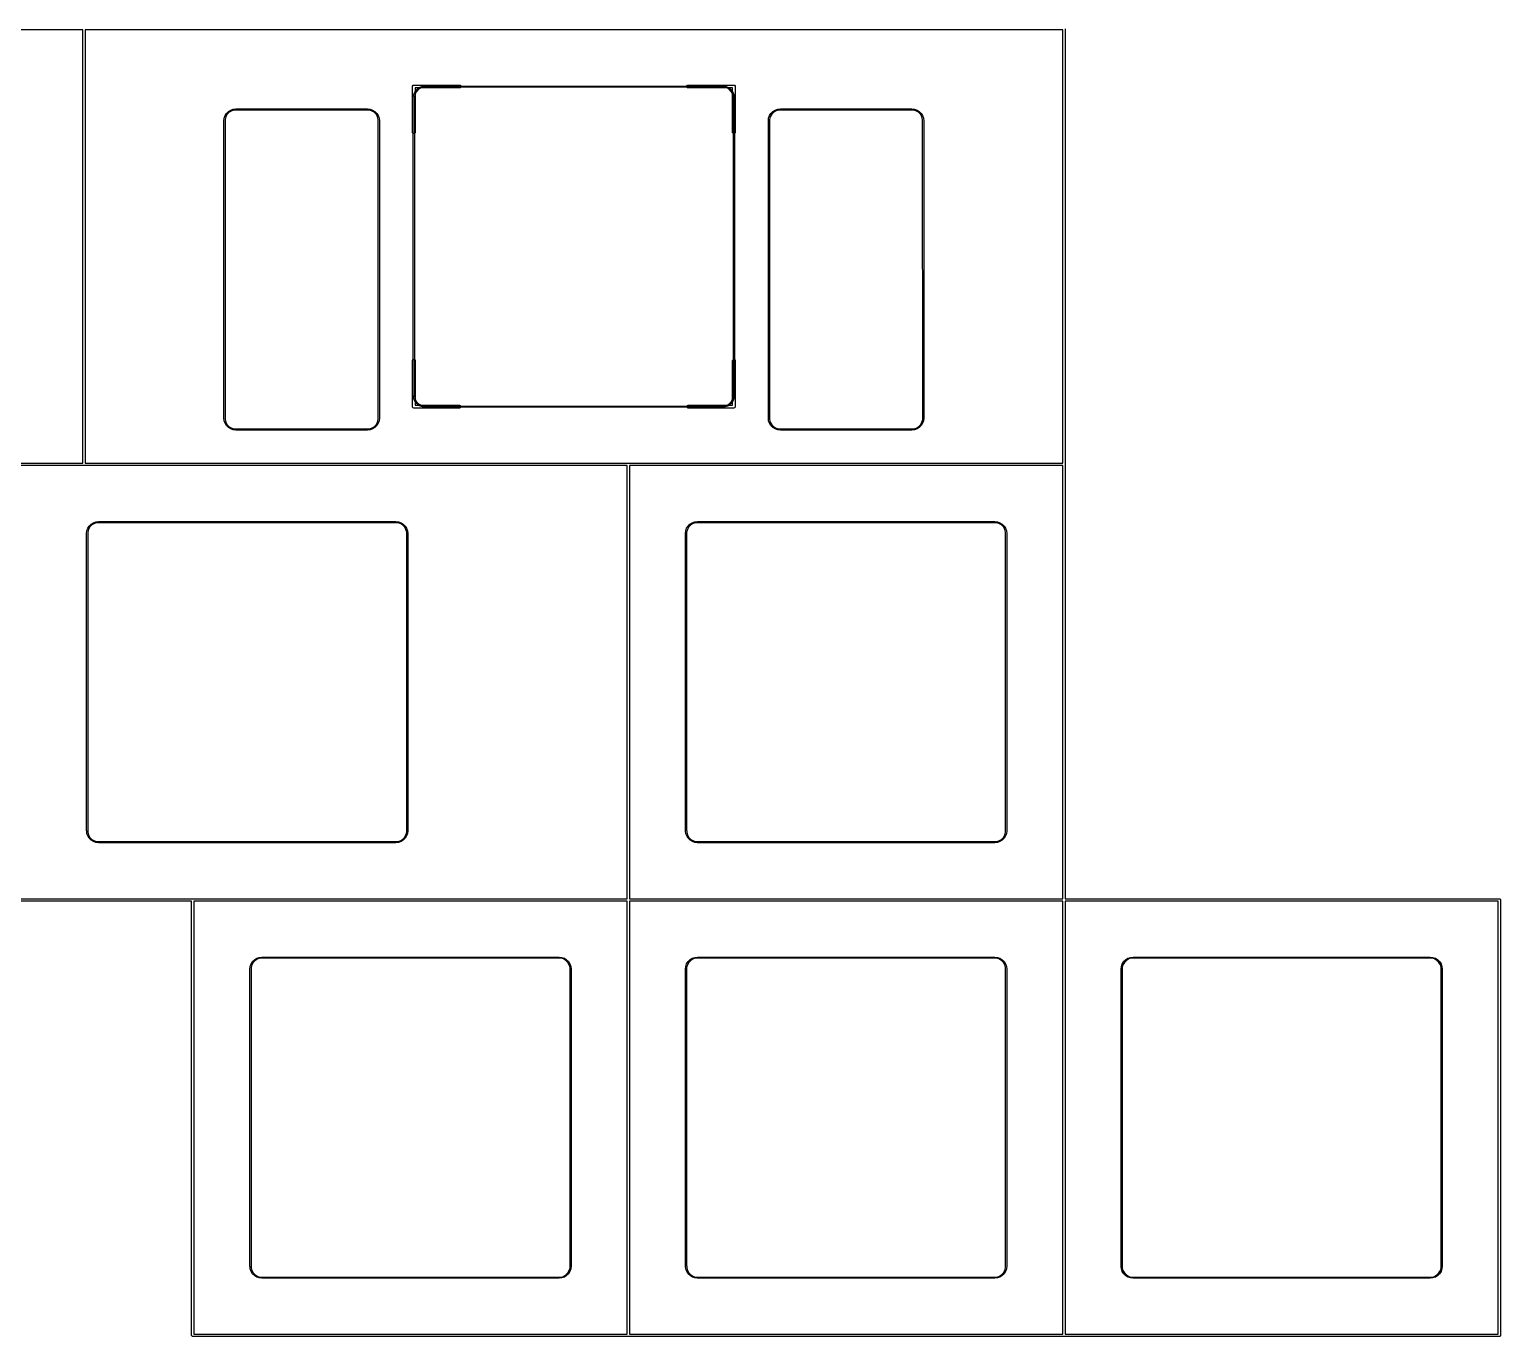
# Model space of a CAD drawing. Extents: x 116 to 435, y -379 to -284.
# Drawn here: x 370.8 to 435.2, y -379.2 to -322.1 of the extents above; entities that cross this region are included whole.
import ezdxf

# ---------------------------------------------------------------- set-up
doc = ezdxf.new("R2010")
doc.units = 0
doc.layers.add('BLACK', color=7, linetype='CONTINUOUS')

msp = doc.modelspace()

# ---------------------------------------------------------------- linework, layer by layer
at = {"layer": 'BLACK', "linetype": 'CONTINUOUS'}
for p, q in [((373.156099, -322.099286), (368.443599, -322.099286)), ((373.156099, -341.049286), (373.156099, -322.099286)), ((373.256099, -322.099286), (373.256099, -341.049286)), ((387.493599, -322.099286), (373.256099, -322.099286)), ((416.018599, -322.099286), (387.493599, -322.099286)), ((416.018599, -341.049286), (416.018599, -322.099286)), ((416.118599, -322.049286), (416.118599, -341.099286)), ((387.577349, -324.574286), (387.581916, -324.551325)), ((387.577349, -326.574286), (387.577349, -324.574286)), ((387.581916, -324.551325), (387.614388, -324.518853)), ((387.614388, -324.518853), (387.637349, -324.514286)), ((387.625514, -324.95746), (387.664343, -324.846493)), ((387.637349, -324.514286), (389.637349, -324.514286)), ((387.694722, -324.890939), (387.66235, -325.01175)), ((387.664343, -324.846493), (387.72689, -324.746947)), ((387.757257, -324.782622), (387.694722, -324.890939)), ((389.637349, -324.634286), (387.697349, -324.634286)), ((387.697349, -324.634286), (387.697349, -326.574286)), ((387.72689, -324.746947), (387.810017, -324.663814)), ((387.845694, -324.694179), (387.757257, -324.782622)), ((387.810017, -324.663814), (387.909558, -324.60126)), ((387.954006, -324.631636), (387.845694, -324.694179)), ((387.909558, -324.60126), (388.020522, -324.562423)), ((388.074815, -324.599255), (387.954006, -324.631636)), ((388.020522, -324.562423), (388.137346, -324.549249)), ((388.137163, -324.599249), (388.074815, -324.599255)), ((388.137349, -324.599286), (388.137163, -324.599249)), ((388.137346, -324.549249), (388.137346, -324.549286)), ((388.137346, -324.549286), (388.137347, -324.549286)), ((388.137347, -324.549286), (388.137349, -324.549286)), ((388.137349, -324.549286), (401.137349, -324.549286)), ((388.137352, -324.599286), (388.137349, -324.599286)), ((401.137349, -324.599286), (388.137352, -324.599286)), ((389.637349, -324.514286), (389.66031, -324.518853)), ((389.66031, -324.629719), (389.637349, -324.634286)), ((389.66031, -324.518853), (389.692782, -324.551325)), ((389.692782, -324.597247), (389.66031, -324.629719)), ((389.692782, -324.551325), (389.692782, -324.597247)), ((399.581916, -324.551325), (399.614388, -324.518853)), ((399.581916, -324.597247), (399.581916, -324.551325)), ((399.614388, -324.629719), (399.581916, -324.597247)), ((399.614388, -324.518853), (399.637349, -324.514286)), ((399.637349, -324.634286), (399.614388, -324.629719)), ((399.637349, -324.514286), (401.637349, -324.514286)), ((401.577349, -324.634286), (399.637349, -324.634286)), ((401.137349, -324.549286), (401.137352, -324.549286)), ((401.13735, -324.599285), (401.137349, -324.599286)), ((401.137352, -324.599286), (401.13735, -324.599285)), ((401.137352, -324.549286), (401.25418, -324.562439)), ((401.199891, -324.59928), (401.137352, -324.599286)), ((401.320712, -324.631642), (401.199891, -324.59928)), ((401.25418, -324.562439), (401.365157, -324.60126)), ((401.429038, -324.694173), (401.320712, -324.631642)), ((401.365157, -324.60126), (401.464712, -324.663805)), ((401.517489, -324.782612), (401.429038, -324.694173)), ((401.464712, -324.663805), (401.547853, -324.746935)), ((401.580034, -324.890931), (401.517489, -324.782612)), ((401.547853, -324.746935), (401.61041, -324.846482)), ((401.577349, -326.574286), (401.577349, -324.634286)), ((401.612412, -325.011747), (401.580034, -324.890931)), ((401.61041, -324.846482), (401.649246, -324.957454)), ((401.637349, -324.514286), (401.66031, -324.518853)), ((401.66031, -324.518853), (401.692782, -324.551325)), ((401.692782, -324.551325), (401.697349, -324.574286)), ((401.697349, -324.574286), (401.697349, -326.574286)), ((379.628313, -325.601289), (379.739277, -325.562462)), ((379.739277, -325.562462), (379.855959, -325.549314)), ((379.855959, -325.549314), (379.856099, -325.549287)), ((379.856099, -325.549287), (385.606099, -325.549287)), ((385.606099, -325.549287), (385.722924, -325.56245)), ((385.722924, -325.56245), (385.83389, -325.601278)), ((387.612349, -325.074285), (387.625514, -324.95746)), ((387.612349, -325.074286), (387.612349, -325.074285)), ((387.612349, -338.074286), (387.612349, -325.074286)), ((387.66235, -325.01175), (387.662349, -325.074285)), ((387.662349, -325.074285), (387.662349, -325.074286)), ((387.662349, -325.074286), (387.662349, -338.064664)), ((401.612349, -325.074286), (401.612413, -325.073959)), ((401.612349, -338.074286), (401.612349, -325.074286)), ((401.612413, -325.073959), (401.612412, -325.011747)), ((401.649246, -324.957454), (401.662414, -325.074285)), ((401.662414, -325.074285), (401.662349, -325.074285)), ((401.662349, -325.074285), (401.662349, -325.074286)), ((401.662349, -325.074286), (401.662349, -338.074285)), ((403.440813, -325.601289), (403.551777, -325.562462)), ((403.551777, -325.562462), (403.668459, -325.549314)), ((403.668459, -325.549314), (403.668599, -325.549287)), ((403.668599, -325.549287), (409.417388, -325.549287)), ((409.417388, -325.549287), (409.417389, -325.549287)), ((409.417389, -325.549287), (409.534214, -325.562447)), ((409.534214, -325.562447), (409.645183, -325.601274)), ((379.331099, -326.074285), (379.344264, -325.957465)), ((379.331099, -326.074287), (379.331099, -326.074285)), ((379.331099, -339.074287), (379.331099, -326.074287)), ((379.344264, -325.957465), (379.383095, -325.846502)), ((379.3811, -326.011754), (379.381099, -326.074285)), ((379.381099, -326.074285), (379.381099, -326.074287)), ((379.381099, -326.074287), (379.381099, -339.074287)), ((379.413473, -325.890948), (379.3811, -326.011754)), ((379.383095, -325.846502), (379.445642, -325.746961)), ((379.476009, -325.782637), (379.413473, -325.890948)), ((379.445642, -325.746961), (379.528771, -325.663834)), ((379.564446, -325.694202), (379.476009, -325.782637)), ((379.528771, -325.663834), (379.628313, -325.601289)), ((379.672759, -325.631668), (379.564446, -325.694202)), ((379.793565, -325.599299), (379.672759, -325.631668)), ((379.856099, -325.599299), (379.793565, -325.599299)), ((379.856099, -325.599287), (379.856099, -325.599299)), ((385.606099, -325.599287), (379.856099, -325.599287)), ((385.668635, -325.599287), (385.606099, -325.599287)), ((385.789445, -325.631657), (385.668635, -325.599287)), ((385.89776, -325.694191), (385.789445, -325.631657)), ((385.83389, -325.601278), (385.933435, -325.663824)), ((385.9862, -325.782629), (385.89776, -325.694191)), ((385.933435, -325.663824), (386.016567, -325.746953)), ((386.048738, -325.890943), (385.9862, -325.782629)), ((386.016567, -325.746953), (386.079116, -325.846496)), ((386.081112, -326.011752), (386.048738, -325.890943)), ((386.079116, -325.846496), (386.117947, -325.957462)), ((386.081099, -326.074287), (386.081112, -326.074216)), ((386.081099, -339.074287), (386.081099, -326.074287)), ((386.081112, -326.074216), (386.081112, -326.011752)), ((386.117947, -325.957462), (386.131113, -326.074286)), ((386.131113, -326.074286), (386.131099, -326.074286)), ((386.131099, -326.074286), (386.131099, -326.074287)), ((386.131099, -326.074287), (386.131099, -339.074285)), ((403.143599, -326.074285), (403.156764, -325.957465)), ((403.143599, -326.074287), (403.143599, -326.074285)), ((403.143599, -339.074287), (403.143599, -326.074287)), ((403.156764, -325.957465), (403.195595, -325.846502)), ((403.1936, -326.011754), (403.193599, -326.074285)), ((403.193599, -326.074285), (403.193599, -326.074287)), ((403.193599, -326.074287), (403.193599, -339.074287)), ((403.225973, -325.890948), (403.1936, -326.011754)), ((403.195595, -325.846502), (403.258142, -325.746961)), ((403.288509, -325.782637), (403.225973, -325.890948)), ((403.258142, -325.746961), (403.341271, -325.663834)), ((403.376946, -325.694202), (403.288509, -325.782637)), ((403.341271, -325.663834), (403.440813, -325.601289)), ((403.485259, -325.631668), (403.376946, -325.694202)), ((403.606065, -325.599299), (403.485259, -325.631668)), ((403.668599, -325.599299), (403.606065, -325.599299)), ((409.417388, -325.599287), (403.668599, -325.599287)), ((403.668599, -325.599287), (403.668599, -325.599299)), ((409.417389, -325.599287), (409.417388, -325.599286)), ((409.417388, -325.599286), (409.417388, -325.599287)), ((409.479925, -325.599285), (409.417389, -325.599287)), ((409.600737, -325.631654), (409.479925, -325.599285)), ((409.709055, -325.694188), (409.600737, -325.631654)), ((409.645183, -325.601274), (409.74473, -325.66382)), ((409.797498, -325.782626), (409.709055, -325.694188)), ((409.74473, -325.66382), (409.827863, -325.746949)), ((409.860037, -325.89094), (409.797498, -325.782626)), ((409.827863, -325.746949), (409.890415, -325.846493)), ((409.892412, -326.011751), (409.860037, -325.89094)), ((409.890415, -325.846493), (409.929247, -325.95746)), ((409.892388, -326.074289), (409.892412, -326.074163)), ((409.893599, -339.074287), (409.892388, -326.074289)), ((409.892412, -326.074163), (409.892412, -326.011751)), ((409.929247, -325.95746), (409.942413, -326.074286)), ((409.942413, -326.074286), (409.942388, -326.074286)), ((409.942388, -326.074286), (409.943599, -339.074285)), ((387.581916, -326.597247), (387.577349, -326.574286)), ((387.614388, -326.629719), (387.581916, -326.597247)), ((387.66031, -326.629719), (387.614388, -326.629719)), ((387.692782, -326.597247), (387.66031, -326.629719)), ((387.697349, -326.574286), (387.692782, -326.597247)), ((401.581916, -326.597247), (401.577349, -326.574286)), ((401.614388, -326.629719), (401.581916, -326.597247)), ((401.66031, -326.629719), (401.614388, -326.629719)), ((401.692782, -326.597247), (401.66031, -326.629719)), ((401.697349, -326.574286), (401.692782, -326.597247)), ((387.577349, -336.574286), (387.581916, -336.551325)), ((387.577349, -338.574286), (387.577349, -336.574286)), ((387.581916, -336.551325), (387.614388, -336.518853)), ((387.614388, -336.518853), (387.66031, -336.518853)), ((387.66031, -336.518853), (387.692782, -336.551325)), ((387.692782, -336.551325), (387.697349, -336.574286)), ((387.697349, -336.574286), (387.697349, -338.514286)), ((401.577349, -336.574286), (401.581916, -336.551325)), ((401.577349, -338.514286), (401.577349, -336.574286)), ((401.581916, -336.551325), (401.614388, -336.518853)), ((401.614388, -336.518853), (401.66031, -336.518853)), ((401.66031, -336.518853), (401.692782, -336.551325)), ((401.692782, -336.551325), (401.697349, -336.574286)), ((401.697349, -336.574286), (401.697349, -338.574286)), ((387.614252, -338.083853), (387.612349, -338.074286)), ((387.616597, -338.086198), (387.614252, -338.083853)), ((387.628287, -338.189992), (387.616597, -338.086198)), ((387.66711, -338.300959), (387.628287, -338.189992)), ((387.662349, -338.064664), (387.665113, -338.073172)), ((387.665113, -338.073172), (387.66513, -338.073172)), ((387.66513, -338.073172), (387.665127, -338.135706)), ((387.665127, -338.135706), (387.697492, -338.256514)), ((387.729654, -338.400504), (387.66711, -338.300959)), ((387.697492, -338.256514), (387.760023, -338.364829)), ((387.812782, -338.483635), (387.729654, -338.400504)), ((387.760023, -338.364829), (387.848458, -338.453267)), ((401.429007, -338.454367), (401.517446, -338.365935)), ((401.547813, -338.401612), (401.464681, -338.484737)), ((401.517446, -338.365935), (401.579981, -338.257625)), ((401.610361, -338.302071), (401.547813, -338.401612)), ((401.579981, -338.257625), (401.61235, -338.13682)), ((401.649189, -338.191107), (401.610361, -338.302071)), ((401.612349, -338.074287), (401.612349, -338.074286)), ((401.61235, -338.13682), (401.612349, -338.074287)), ((401.662349, -338.074285), (401.649189, -338.191107)), ((379.331131, -339.07445), (379.331099, -339.074287)), ((379.344273, -339.191109), (379.331131, -339.07445)), ((379.381099, -339.074287), (379.381099, -339.074288)), ((379.381099, -339.074288), (379.381113, -339.074288)), ((379.381113, -339.074288), (379.381111, -339.136822)), ((386.081099, -339.074288), (386.081099, -339.074287)), ((386.081101, -339.136824), (386.081099, -339.074288)), ((386.131099, -339.074286), (386.117939, -339.191112)), ((386.131099, -339.074285), (386.131099, -339.074286)), ((387.581916, -338.597247), (387.577349, -338.574286)), ((387.614388, -338.629719), (387.581916, -338.597247)), ((387.637349, -338.634286), (387.614388, -338.629719)), ((389.637349, -338.634286), (387.637349, -338.634286)), ((387.697349, -338.514286), (389.637349, -338.514286)), ((387.912325, -338.546182), (387.812782, -338.483635)), ((387.848458, -338.453267), (387.956771, -338.515802)), ((388.02329, -338.58501), (387.912325, -338.546182)), ((387.956771, -338.515802), (388.077578, -338.548171)), ((388.127103, -338.596704), (388.02329, -338.58501)), ((388.077578, -338.548171), (388.140112, -338.54817)), ((388.127782, -338.597383), (388.127103, -338.596704)), ((388.137349, -338.599286), (388.127782, -338.597383)), ((401.137346, -338.599286), (388.137349, -338.599286)), ((388.140112, -338.54817), (388.143547, -338.549286)), ((388.143547, -338.549286), (401.137349, -338.549286)), ((389.637349, -338.514286), (389.66031, -338.518853)), ((389.66031, -338.629719), (389.637349, -338.634286)), ((389.66031, -338.518853), (389.692782, -338.551325)), ((389.692782, -338.597247), (389.66031, -338.629719)), ((389.692782, -338.551325), (389.692782, -338.597247)), ((399.581916, -338.551325), (399.614388, -338.518853)), ((399.581916, -338.597247), (399.581916, -338.551325)), ((399.614388, -338.629719), (399.581916, -338.597247)), ((399.614388, -338.518853), (399.637349, -338.514286)), ((399.637349, -338.634286), (399.614388, -338.629719)), ((399.637349, -338.514286), (401.577349, -338.514286)), ((401.637349, -338.634286), (399.637349, -338.634286)), ((401.137349, -338.599286), (401.137346, -338.599286)), ((401.137349, -338.549286), (401.13735, -338.549286)), ((401.137781, -338.599199), (401.137349, -338.599286)), ((401.13735, -338.549286), (401.137352, -338.549286)), ((401.137352, -338.549286), (401.137352, -338.549249)), ((401.137352, -338.549249), (401.199885, -338.549254)), ((401.254169, -338.586097), (401.137781, -338.599199)), ((401.199885, -338.549254), (401.320693, -338.516894)), ((401.365136, -338.547277), (401.254169, -338.586097)), ((401.320693, -338.516894), (401.429007, -338.454367)), ((401.464681, -338.484737), (401.365136, -338.547277)), ((401.66031, -338.629719), (401.637349, -338.634286)), ((401.692782, -338.597247), (401.66031, -338.629719)), ((401.697349, -338.574286), (401.692782, -338.597247)), ((403.143631, -339.07445), (403.143599, -339.074287)), ((403.156773, -339.191109), (403.143631, -339.07445)), ((403.193599, -339.074287), (403.193599, -339.074288)), ((403.193599, -339.074288), (403.193613, -339.074288)), ((403.193613, -339.074288), (403.193611, -339.136822)), ((409.893599, -339.074288), (409.893599, -339.074287)), ((409.893601, -339.136824), (409.893599, -339.074288)), ((409.943599, -339.074286), (409.930439, -339.191112)), ((409.943599, -339.074285), (409.943599, -339.074286)), ((379.383099, -339.302074), (379.344273, -339.191109)), ((379.381111, -339.136822), (379.413479, -339.257629)), ((379.445643, -339.401618), (379.383099, -339.302074)), ((379.413479, -339.257629), (379.476011, -339.365943)), ((379.528771, -339.484747), (379.445643, -339.401618)), ((379.476011, -339.365943), (379.564446, -339.454381)), ((379.628312, -339.547295), (379.528771, -339.484747)), ((379.564446, -339.454381), (379.672758, -339.516916)), ((379.739277, -339.586124), (379.628312, -339.547295)), ((379.672758, -339.516916), (379.793565, -339.549287)), ((379.856099, -339.599287), (379.739277, -339.586124)), ((379.793565, -339.549287), (379.856099, -339.549287)), ((379.856099, -339.549287), (385.606099, -339.549287)), ((385.606099, -339.599287), (379.856099, -339.599287)), ((385.606099, -339.549287), (385.606159, -339.549299)), ((385.722924, -339.586136), (385.606099, -339.599299)), ((385.606099, -339.599299), (385.606099, -339.599287)), ((385.606159, -339.549299), (385.668635, -339.549299)), ((385.668635, -339.549299), (385.789445, -339.516928)), ((385.833891, -339.547306), (385.722924, -339.586136)), ((385.789445, -339.516928), (385.89776, -339.454391)), ((385.933436, -339.484757), (385.833891, -339.547306)), ((385.89776, -339.454391), (385.986198, -339.365951)), ((386.016565, -339.401626), (385.933436, -339.484757)), ((385.986198, -339.365951), (386.048732, -339.257634)), ((386.079112, -339.30208), (386.016565, -339.401626)), ((386.048732, -339.257634), (386.081101, -339.136824)), ((386.117939, -339.191112), (386.079112, -339.30208)), ((403.195599, -339.302074), (403.156773, -339.191109)), ((403.193611, -339.136822), (403.225979, -339.257629)), ((403.258143, -339.401618), (403.195599, -339.302074)), ((403.225979, -339.257629), (403.288511, -339.365943)), ((403.341271, -339.484747), (403.258143, -339.401618)), ((403.288511, -339.365943), (403.376946, -339.454381)), ((403.440812, -339.547295), (403.341271, -339.484747)), ((403.376946, -339.454381), (403.485258, -339.516916)), ((403.551777, -339.586124), (403.440812, -339.547295)), ((403.485258, -339.516916), (403.606065, -339.549287)), ((403.668599, -339.599287), (403.551777, -339.586124)), ((403.606065, -339.549287), (403.668599, -339.549287)), ((403.668599, -339.549287), (409.418599, -339.549287)), ((409.418599, -339.599287), (403.668599, -339.599287)), ((409.418599, -339.549287), (409.418659, -339.549299)), ((409.535424, -339.586136), (409.418599, -339.599299)), ((409.418599, -339.599299), (409.418599, -339.599287)), ((409.418659, -339.549299), (409.481135, -339.549299)), ((409.481135, -339.549299), (409.601945, -339.516928)), ((409.646391, -339.547306), (409.535424, -339.586136)), ((409.601945, -339.516928), (409.71026, -339.454391)), ((409.745936, -339.484757), (409.646391, -339.547306)), ((409.71026, -339.454391), (409.798698, -339.365951)), ((409.829065, -339.401626), (409.745936, -339.484757)), ((409.798698, -339.365951), (409.861232, -339.257634)), ((409.891612, -339.30208), (409.829065, -339.401626)), ((409.861232, -339.257634), (409.893601, -339.136824)), ((409.930439, -339.191112), (409.891612, -339.30208)), ((363.681099, -341.049286), (373.156099, -341.049286)), ((373.206099, -341.149286), (363.731099, -341.149286)), ((396.968599, -341.149286), (373.206099, -341.149286)), ((373.256099, -341.049286), (397.018599, -341.049286)), ((396.968599, -360.099286), (396.968599, -341.149286)), ((397.018599, -341.049286), (416.018599, -341.049286)), ((397.068599, -341.149286), (397.068599, -360.099286)), ((416.018599, -341.149286), (397.068599, -341.149286)), ((416.018599, -360.099286), (416.018599, -341.149286)), ((416.118599, -341.099286), (416.118599, -360.099286)), ((373.324849, -344.124285), (373.338014, -344.00746)), ((373.324849, -344.124286), (373.324849, -344.124285)), ((373.324849, -357.124286), (373.324849, -344.124286)), ((373.338014, -344.00746), (373.376843, -343.896493)), ((373.37485, -344.06175), (373.374849, -344.124285)), ((373.374849, -344.124285), (373.374849, -344.124286)), ((373.374849, -344.124286), (373.374849, -357.114664)), ((373.407222, -343.940939), (373.37485, -344.06175)), ((373.376843, -343.896493), (373.43939, -343.796947)), ((373.469757, -343.832622), (373.407222, -343.940939)), ((373.43939, -343.796947), (373.522517, -343.713814)), ((373.558194, -343.744179), (373.469757, -343.832622)), ((373.522517, -343.713814), (373.622058, -343.65126)), ((373.666506, -343.681636), (373.558194, -343.744179)), ((373.622058, -343.65126), (373.733022, -343.612423)), ((373.787315, -343.649255), (373.666506, -343.681636)), ((373.733022, -343.612423), (373.849846, -343.599249)), ((373.849663, -343.649249), (373.787315, -343.649255)), ((373.849849, -343.649286), (373.849663, -343.649249)), ((373.849846, -343.599249), (373.849846, -343.599286)), ((373.849846, -343.599286), (373.849847, -343.599286)), ((373.849847, -343.599286), (373.849849, -343.599286)), ((373.849849, -343.599286), (386.849849, -343.599286)), ((373.849852, -343.649286), (373.849849, -343.649286)), ((386.849849, -343.649286), (373.849852, -343.649286)), ((386.849849, -343.599286), (386.849852, -343.599286)), ((386.84985, -343.649285), (386.849849, -343.649286)), ((386.849852, -343.649286), (386.84985, -343.649285)), ((386.849852, -343.599286), (386.96668, -343.612439)), ((386.912391, -343.64928), (386.849852, -343.649286)), ((387.033212, -343.681642), (386.912391, -343.64928)), ((386.96668, -343.612439), (387.077657, -343.65126)), ((387.141538, -343.744173), (387.033212, -343.681642)), ((387.077657, -343.65126), (387.177212, -343.713805)), ((387.229989, -343.832612), (387.141538, -343.744173)), ((387.177212, -343.713805), (387.260353, -343.796935)), ((387.292534, -343.940931), (387.229989, -343.832612)), ((387.260353, -343.796935), (387.32291, -343.896482)), ((387.324912, -344.061747), (387.292534, -343.940931)), ((387.32291, -343.896482), (387.361746, -344.007454)), ((387.324849, -344.124286), (387.324913, -344.123959)), ((387.324849, -357.124286), (387.324849, -344.124286)), ((387.324913, -344.123959), (387.324912, -344.061747)), ((387.361746, -344.007454), (387.374914, -344.124285)), ((387.374914, -344.124285), (387.374849, -344.124285)), ((387.374849, -344.124285), (387.374849, -344.124286)), ((387.374849, -344.124286), (387.374849, -357.124285)), ((399.518599, -344.124285), (399.531765, -344.007464)), ((399.518599, -344.124286), (399.518599, -344.124285)), ((399.518599, -357.124286), (399.518599, -344.124286)), ((399.531765, -344.007464), (399.570595, -343.896501)), ((399.5686, -344.061753), (399.568599, -344.124285)), ((399.568599, -344.124285), (399.568599, -344.124286)), ((399.568599, -344.124286), (399.568599, -357.114663)), ((399.600973, -343.940947), (399.5686, -344.061753)), ((399.570595, -343.896501), (399.633143, -343.796961)), ((399.663509, -343.832637), (399.600973, -343.940947)), ((399.633143, -343.796961), (399.716272, -343.713834)), ((399.751946, -343.744201), (399.663509, -343.832637)), ((399.716272, -343.713834), (399.815814, -343.651289)), ((399.860259, -343.681668), (399.751946, -343.744201)), ((399.815814, -343.651289), (399.926777, -343.612462)), ((399.981065, -343.649299), (399.860259, -343.681668)), ((399.926777, -343.612462), (400.043448, -343.599315)), ((400.043599, -343.649299), (399.981065, -343.649299)), ((400.043448, -343.599315), (400.043599, -343.599286)), ((400.043599, -343.599286), (413.043599, -343.599286)), ((400.043599, -343.649286), (400.043599, -343.649299)), ((413.043599, -343.649286), (400.043599, -343.649286)), ((413.043599, -343.599286), (413.160424, -343.612449)), ((413.106135, -343.649286), (413.043599, -343.649286)), ((413.226945, -343.681656), (413.106135, -343.649286)), ((413.160424, -343.612449), (413.271391, -343.651277)), ((413.335261, -343.74419), (413.226945, -343.681656)), ((413.271391, -343.651277), (413.370935, -343.713823)), ((413.423701, -343.832628), (413.335261, -343.74419)), ((413.370935, -343.713823), (413.454067, -343.796952)), ((413.486239, -343.940942), (413.423701, -343.832628)), ((413.454067, -343.796952), (413.516617, -343.896495)), ((413.518613, -344.061751), (413.486239, -343.940942)), ((413.516617, -343.896495), (413.555448, -344.007461)), ((413.518599, -344.124286), (413.518613, -344.12421)), ((413.518599, -357.124286), (413.518599, -344.124286)), ((413.518613, -344.12421), (413.518613, -344.061751)), ((413.555448, -344.007461), (413.568614, -344.124285)), ((413.568614, -344.124285), (413.568599, -344.124285)), ((413.568599, -344.124285), (413.568599, -344.124286)), ((413.568599, -344.124286), (413.568599, -357.124285)), ((373.326752, -357.133853), (373.324849, -357.124286)), ((373.329097, -357.136198), (373.326752, -357.133853)), ((373.340787, -357.239992), (373.329097, -357.136198)), ((373.37961, -357.350959), (373.340787, -357.239992)), ((373.374849, -357.114664), (373.377613, -357.123172)), ((373.377613, -357.123172), (373.37763, -357.123172)), ((373.37763, -357.123172), (373.377627, -357.185706)), ((373.377627, -357.185706), (373.409992, -357.306514)), ((373.442154, -357.450504), (373.37961, -357.350959)), ((373.409992, -357.306514), (373.472523, -357.414829)), ((373.525282, -357.533635), (373.442154, -357.450504)), ((373.472523, -357.414829), (373.560958, -357.503267)), ((373.624825, -357.596182), (373.525282, -357.533635)), ((373.560958, -357.503267), (373.669271, -357.565802)), ((373.73579, -357.63501), (373.624825, -357.596182)), ((373.669271, -357.565802), (373.790078, -357.598171)), ((373.839603, -357.646704), (373.73579, -357.63501)), ((373.790078, -357.598171), (373.852612, -357.59817)), ((373.840282, -357.647383), (373.839603, -357.646704)), ((373.849849, -357.649286), (373.840282, -357.647383)), ((386.849846, -357.649286), (373.849849, -357.649286)), ((373.852612, -357.59817), (373.856047, -357.599286)), ((373.856047, -357.599286), (386.849849, -357.599286)), ((386.849849, -357.649286), (386.849846, -357.649286)), ((386.849849, -357.599286), (386.84985, -357.599286)), ((386.850281, -357.649199), (386.849849, -357.649286)), ((386.84985, -357.599286), (386.849852, -357.599286)), ((386.849852, -357.599286), (386.849852, -357.599249)), ((386.849852, -357.599249), (386.912385, -357.599254)), ((386.966669, -357.636097), (386.850281, -357.649199)), ((386.912385, -357.599254), (387.033193, -357.566894)), ((387.077636, -357.597277), (386.966669, -357.636097)), ((387.033193, -357.566894), (387.141507, -357.504367)), ((387.177181, -357.534737), (387.077636, -357.597277)), ((387.141507, -357.504367), (387.229946, -357.415935)), ((387.260313, -357.451612), (387.177181, -357.534737)), ((387.229946, -357.415935), (387.292481, -357.307625)), ((387.322861, -357.352071), (387.260313, -357.451612)), ((387.292481, -357.307625), (387.32485, -357.18682)), ((387.361689, -357.241107), (387.322861, -357.352071)), ((387.324849, -357.124287), (387.324849, -357.124286)), ((387.32485, -357.18682), (387.324849, -357.124287)), ((387.374849, -357.124285), (387.361689, -357.241107)), ((399.520502, -357.133853), (399.518599, -357.124286)), ((399.522903, -357.136254), (399.520502, -357.133853)), ((399.534585, -357.239985), (399.522903, -357.136254)), ((399.573404, -357.350946), (399.534585, -357.239985)), ((399.568599, -357.114663), (399.571363, -357.123171)), ((399.571363, -357.123171), (399.57143, -357.123172)), ((399.57143, -357.123172), (399.571427, -357.185702)), ((399.571427, -357.185702), (399.603787, -357.306503)), ((399.63594, -357.450486), (399.573404, -357.350946)), ((399.603787, -357.306503), (399.666311, -357.414813)), ((399.719059, -357.533616), (399.63594, -357.450486)), ((399.666311, -357.414813), (399.754736, -357.50325)), ((399.818591, -357.596166), (399.719059, -357.533616)), ((399.754736, -357.50325), (399.863037, -357.565788)), ((399.929546, -357.634999), (399.818591, -357.596166)), ((399.863037, -357.565788), (399.983834, -357.598165)), ((400.033352, -357.646703), (399.929546, -357.634999)), ((399.983834, -357.598165), (400.046365, -357.59817)), ((400.034032, -357.647383), (400.033352, -357.646703)), ((400.043599, -357.649286), (400.034032, -357.647383)), ((413.043599, -357.649286), (400.043599, -357.649286)), ((400.046365, -357.59817), (400.049799, -357.599286)), ((400.049799, -357.599286), (413.043599, -357.599286)), ((413.043599, -357.599286), (413.043664, -357.599299)), ((413.160424, -357.636136), (413.043599, -357.649299)), ((413.043599, -357.649299), (413.043599, -357.649286)), ((413.043664, -357.599299), (413.106135, -357.599299)), ((413.106135, -357.599299), (413.226945, -357.566928)), ((413.271392, -357.597306), (413.160424, -357.636136)), ((413.226945, -357.566928), (413.33526, -357.504391)), ((413.370936, -357.534757), (413.271392, -357.597306)), ((413.33526, -357.504391), (413.423699, -357.41595)), ((413.454066, -357.451625), (413.370936, -357.534757)), ((413.423699, -357.41595), (413.486233, -357.307634)), ((413.516612, -357.352079), (413.454066, -357.451625)), ((413.486233, -357.307634), (413.518601, -357.186823)), ((413.555439, -357.241111), (413.516612, -357.352079)), ((413.518599, -357.124287), (413.518599, -357.124286)), ((413.518601, -357.186823), (413.518599, -357.124287)), ((413.568599, -357.124285), (413.555439, -357.241111)), ((368.443599, -360.099286), (396.968599, -360.099286)), ((377.918599, -360.199286), (368.493599, -360.199286)), ((377.918599, -379.199286), (377.918599, -360.199286)), ((378.018599, -360.199286), (378.018599, -379.149286)), ((396.968599, -360.199286), (378.018599, -360.199286)), ((396.968599, -379.149286), (396.968599, -360.199286)), ((397.068599, -360.099286), (416.018599, -360.099286)), ((397.068599, -360.199286), (397.068599, -379.149286)), ((416.018599, -360.199286), (397.068599, -360.199286)), ((416.018599, -379.149286), (416.018599, -360.199286)), ((416.118599, -360.099286), (435.118599, -360.099286)), ((416.118599, -360.199286), (416.118599, -379.149286)), ((435.068599, -360.199286), (416.118599, -360.199286)), ((435.068599, -379.149286), (435.068599, -360.199286)), ((435.118599, -360.099286), (435.137733, -360.103092)), ((435.137733, -360.103092), (435.164793, -360.130152)), ((435.164793, -360.130152), (435.168599, -360.149286)), ((435.168599, -360.149286), (435.168599, -379.199286)), ((380.520595, -362.946501), (380.583143, -362.846961)), ((380.613509, -362.882637), (380.550973, -362.990947)), ((380.583143, -362.846961), (380.666272, -362.763834)), ((380.701946, -362.794201), (380.613509, -362.882637)), ((380.666272, -362.763834), (380.765814, -362.701289)), ((380.810259, -362.731668), (380.701946, -362.794201)), ((380.765814, -362.701289), (380.876777, -362.662462)), ((380.931065, -362.699299), (380.810259, -362.731668)), ((380.876777, -362.662462), (380.993448, -362.649315)), ((380.993599, -362.699299), (380.931065, -362.699299)), ((380.993448, -362.649315), (380.993599, -362.649286)), ((380.993599, -362.649286), (393.993599, -362.649286)), ((380.993599, -362.699286), (380.993599, -362.699299)), ((393.993599, -362.699286), (380.993599, -362.699286)), ((393.993599, -362.649286), (394.110424, -362.662449)), ((394.056135, -362.699286), (393.993599, -362.699286)), ((394.176945, -362.731656), (394.056135, -362.699286)), ((394.110424, -362.662449), (394.221391, -362.701277)), ((394.285261, -362.79419), (394.176945, -362.731656)), ((394.221391, -362.701277), (394.320935, -362.763823)), ((394.373701, -362.882628), (394.285261, -362.79419)), ((394.320935, -362.763823), (394.404067, -362.846952)), ((394.436239, -362.990942), (394.373701, -362.882628)), ((394.404067, -362.846952), (394.466617, -362.946495)), ((399.570595, -362.946501), (399.633143, -362.846961)), ((399.663509, -362.882637), (399.600973, -362.990947)), ((399.633143, -362.846961), (399.716272, -362.763834)), ((399.751946, -362.794201), (399.663509, -362.882637)), ((399.716272, -362.763834), (399.815814, -362.701289)), ((399.860259, -362.731668), (399.751946, -362.794201)), ((399.815814, -362.701289), (399.926777, -362.662462)), ((399.981065, -362.699299), (399.860259, -362.731668)), ((399.926777, -362.662462), (400.043448, -362.649315)), ((400.043599, -362.699299), (399.981065, -362.699299)), ((400.043448, -362.649315), (400.043599, -362.649286)), ((400.043599, -362.649286), (413.043599, -362.649286)), ((400.043599, -362.699286), (400.043599, -362.699299)), ((413.043599, -362.699286), (400.043599, -362.699286)), ((413.043599, -362.649286), (413.160424, -362.662449)), ((413.106135, -362.699286), (413.043599, -362.699286)), ((413.226945, -362.731656), (413.106135, -362.699286)), ((413.160424, -362.662449), (413.271391, -362.701277)), ((413.335261, -362.79419), (413.226945, -362.731656)), ((413.271391, -362.701277), (413.370935, -362.763823)), ((413.423701, -362.882628), (413.335261, -362.79419)), ((413.370935, -362.763823), (413.454067, -362.846952)), ((413.486239, -362.990942), (413.423701, -362.882628)), ((413.454067, -362.846952), (413.516617, -362.946495)), ((418.620595, -362.946501), (418.683143, -362.846961)), ((418.713509, -362.882637), (418.650973, -362.990947)), ((418.683143, -362.846961), (418.766272, -362.763834)), ((418.801946, -362.794201), (418.713509, -362.882637)), ((418.766272, -362.763834), (418.865814, -362.701289)), ((418.910259, -362.731668), (418.801946, -362.794201)), ((418.865814, -362.701289), (418.976777, -362.662462)), ((419.031065, -362.699299), (418.910259, -362.731668)), ((418.976777, -362.662462), (419.093448, -362.649315)), ((419.093599, -362.699299), (419.031065, -362.699299)), ((419.093448, -362.649315), (419.093599, -362.649286)), ((419.093599, -362.649286), (432.093599, -362.649286)), ((419.093599, -362.699286), (419.093599, -362.699299)), ((432.093599, -362.699286), (419.093599, -362.699286)), ((432.093599, -362.649286), (432.210424, -362.662449)), ((432.156135, -362.699286), (432.093599, -362.699286)), ((432.276945, -362.731656), (432.156135, -362.699286)), ((432.210424, -362.662449), (432.321391, -362.701277)), ((432.385261, -362.79419), (432.276945, -362.731656)), ((432.321391, -362.701277), (432.420935, -362.763823)), ((432.473701, -362.882628), (432.385261, -362.79419)), ((432.420935, -362.763823), (432.504067, -362.846952)), ((432.536239, -362.990942), (432.473701, -362.882628)), ((432.504067, -362.846952), (432.566617, -362.946495)), ((380.468599, -363.174285), (380.481765, -363.057464)), ((380.468599, -363.174286), (380.468599, -363.174285)), ((380.468599, -376.174286), (380.468599, -363.174286)), ((380.481765, -363.057464), (380.520595, -362.946501)), ((380.5186, -363.111753), (380.518599, -363.174285)), ((380.518599, -363.174285), (380.518599, -363.174286)), ((380.518599, -363.174286), (380.518599, -376.164663)), ((380.550973, -362.990947), (380.5186, -363.111753)), ((394.468613, -363.111751), (394.436239, -362.990942)), ((394.466617, -362.946495), (394.505448, -363.057461)), ((394.468599, -363.174286), (394.468613, -363.17421)), ((394.468599, -376.174286), (394.468599, -363.174286)), ((394.468613, -363.17421), (394.468613, -363.111751)), ((394.505448, -363.057461), (394.518614, -363.174285)), ((394.518614, -363.174285), (394.518599, -363.174285)), ((394.518599, -363.174285), (394.518599, -363.174286)), ((394.518599, -363.174286), (394.518599, -376.174285)), ((399.518599, -363.174285), (399.531765, -363.057464)), ((399.518599, -363.174286), (399.518599, -363.174285)), ((399.518599, -376.174286), (399.518599, -363.174286)), ((399.531765, -363.057464), (399.570595, -362.946501)), ((399.5686, -363.111753), (399.568599, -363.174285)), ((399.568599, -363.174285), (399.568599, -363.174286)), ((399.568599, -363.174286), (399.568599, -376.164663)), ((399.600973, -362.990947), (399.5686, -363.111753)), ((413.518613, -363.111751), (413.486239, -362.990942)), ((413.516617, -362.946495), (413.555448, -363.057461)), ((413.518599, -363.174286), (413.518613, -363.17421)), ((413.518599, -376.174286), (413.518599, -363.174286)), ((413.518613, -363.17421), (413.518613, -363.111751)), ((413.555448, -363.057461), (413.568614, -363.174285)), ((413.568614, -363.174285), (413.568599, -363.174285)), ((413.568599, -363.174285), (413.568599, -363.174286)), ((413.568599, -363.174286), (413.568599, -376.174285)), ((418.568599, -363.174285), (418.581765, -363.057464)), ((418.568599, -363.174286), (418.568599, -363.174285)), ((418.568599, -376.174286), (418.568599, -363.174286)), ((418.581765, -363.057464), (418.620595, -362.946501)), ((418.6186, -363.111753), (418.618599, -363.174285)), ((418.618599, -363.174285), (418.618599, -363.174286)), ((418.618599, -363.174286), (418.618599, -376.164663)), ((418.650973, -362.990947), (418.6186, -363.111753)), ((432.568613, -363.111751), (432.536239, -362.990942)), ((432.566617, -362.946495), (432.605448, -363.057461)), ((432.568599, -363.174286), (432.568613, -363.17421)), ((432.568599, -376.174286), (432.568599, -363.174286)), ((432.568613, -363.17421), (432.568613, -363.111751)), ((432.605448, -363.057461), (432.618614, -363.174285)), ((432.618614, -363.174285), (432.618599, -363.174285)), ((432.618599, -363.174285), (432.618599, -363.174286)), ((432.618599, -363.174286), (432.618599, -376.174285)), ((380.470502, -376.183853), (380.468599, -376.174286)), ((380.472903, -376.186254), (380.470502, -376.183853)), ((380.484585, -376.289985), (380.472903, -376.186254)), ((380.523404, -376.400946), (380.484585, -376.289985)), ((380.518599, -376.164663), (380.521363, -376.173171)), ((380.521363, -376.173171), (380.52143, -376.173172)), ((380.52143, -376.173172), (380.521427, -376.235702)), ((380.521427, -376.235702), (380.553787, -376.356503)), ((380.58594, -376.500486), (380.523404, -376.400946)), ((380.553787, -376.356503), (380.616311, -376.464813)), ((394.373699, -376.46595), (394.436233, -376.357634)), ((394.466612, -376.402079), (394.404066, -376.501625)), ((394.436233, -376.357634), (394.468601, -376.236823)), ((394.505439, -376.291111), (394.466612, -376.402079)), ((394.468599, -376.174287), (394.468599, -376.174286)), ((394.468601, -376.236823), (394.468599, -376.174287)), ((394.518599, -376.174285), (394.505439, -376.291111)), ((399.520502, -376.183853), (399.518599, -376.174286)), ((399.522903, -376.186254), (399.520502, -376.183853)), ((399.534585, -376.289985), (399.522903, -376.186254)), ((399.573404, -376.400946), (399.534585, -376.289985)), ((399.568599, -376.164663), (399.571363, -376.173171)), ((399.571363, -376.173171), (399.57143, -376.173172)), ((399.57143, -376.173172), (399.571427, -376.235702)), ((399.571427, -376.235702), (399.603787, -376.356503)), ((399.63594, -376.500486), (399.573404, -376.400946)), ((399.603787, -376.356503), (399.666311, -376.464813)), ((413.423699, -376.46595), (413.486233, -376.357634)), ((413.516612, -376.402079), (413.454066, -376.501625)), ((413.486233, -376.357634), (413.518601, -376.236823)), ((413.555439, -376.291111), (413.516612, -376.402079)), ((413.518599, -376.174287), (413.518599, -376.174286)), ((413.518601, -376.236823), (413.518599, -376.174287)), ((413.568599, -376.174285), (413.555439, -376.291111)), ((418.570502, -376.183853), (418.568599, -376.174286)), ((418.572903, -376.186254), (418.570502, -376.183853)), ((418.584585, -376.289985), (418.572903, -376.186254)), ((418.623404, -376.400946), (418.584585, -376.289985)), ((418.618599, -376.164663), (418.621363, -376.173171)), ((418.621363, -376.173171), (418.62143, -376.173172)), ((418.62143, -376.173172), (418.621427, -376.235702)), ((418.621427, -376.235702), (418.653787, -376.356503)), ((418.68594, -376.500486), (418.623404, -376.400946)), ((418.653787, -376.356503), (418.716311, -376.464813)), ((432.473699, -376.46595), (432.536233, -376.357634)), ((432.566612, -376.402079), (432.504066, -376.501625)), ((432.536233, -376.357634), (432.568601, -376.236823)), ((432.605439, -376.291111), (432.566612, -376.402079)), ((432.568599, -376.174287), (432.568599, -376.174286)), ((432.568601, -376.236823), (432.568599, -376.174287)), ((432.618599, -376.174285), (432.605439, -376.291111)), ((380.669059, -376.583616), (380.58594, -376.500486)), ((380.616311, -376.464813), (380.704736, -376.55325)), ((380.768591, -376.646166), (380.669059, -376.583616)), ((380.704736, -376.55325), (380.813037, -376.615788)), ((380.879546, -376.684999), (380.768591, -376.646166)), ((380.813037, -376.615788), (380.933834, -376.648165)), ((380.983352, -376.696703), (380.879546, -376.684999)), ((380.933834, -376.648165), (380.996365, -376.64817)), ((380.984032, -376.697383), (380.983352, -376.696703)), ((380.993599, -376.699286), (380.984032, -376.697383)), ((393.993599, -376.699286), (380.993599, -376.699286)), ((380.996365, -376.64817), (380.999799, -376.649286)), ((380.999799, -376.649286), (393.993599, -376.649286)), ((393.993599, -376.649286), (393.993664, -376.649299)), ((394.110424, -376.686136), (393.993599, -376.699299)), ((393.993599, -376.699299), (393.993599, -376.699286)), ((393.993664, -376.649299), (394.056135, -376.649299)), ((394.056135, -376.649299), (394.176945, -376.616928)), ((394.221392, -376.647306), (394.110424, -376.686136)), ((394.176945, -376.616928), (394.28526, -376.554391)), ((394.320936, -376.584757), (394.221392, -376.647306)), ((394.28526, -376.554391), (394.373699, -376.46595)), ((394.404066, -376.501625), (394.320936, -376.584757)), ((399.719059, -376.583616), (399.63594, -376.500486)), ((399.666311, -376.464813), (399.754736, -376.55325)), ((399.818591, -376.646166), (399.719059, -376.583616)), ((399.754736, -376.55325), (399.863037, -376.615788)), ((399.929546, -376.684999), (399.818591, -376.646166)), ((399.863037, -376.615788), (399.983834, -376.648165)), ((400.033352, -376.696703), (399.929546, -376.684999)), ((399.983834, -376.648165), (400.046365, -376.64817)), ((400.034032, -376.697383), (400.033352, -376.696703)), ((400.043599, -376.699286), (400.034032, -376.697383)), ((413.043599, -376.699286), (400.043599, -376.699286)), ((400.046365, -376.64817), (400.049799, -376.649286)), ((400.049799, -376.649286), (413.043599, -376.649286)), ((413.043599, -376.649286), (413.043664, -376.649299)), ((413.160424, -376.686136), (413.043599, -376.699299)), ((413.043599, -376.699299), (413.043599, -376.699286)), ((413.043664, -376.649299), (413.106135, -376.649299)), ((413.106135, -376.649299), (413.226945, -376.616928)), ((413.271392, -376.647306), (413.160424, -376.686136)), ((413.226945, -376.616928), (413.33526, -376.554391)), ((413.370936, -376.584757), (413.271392, -376.647306)), ((413.33526, -376.554391), (413.423699, -376.46595)), ((413.454066, -376.501625), (413.370936, -376.584757)), ((418.769059, -376.583616), (418.68594, -376.500486)), ((418.716311, -376.464813), (418.804736, -376.55325)), ((418.868591, -376.646166), (418.769059, -376.583616)), ((418.804736, -376.55325), (418.913037, -376.615788)), ((418.979546, -376.684999), (418.868591, -376.646166)), ((418.913037, -376.615788), (419.033834, -376.648165)), ((419.083352, -376.696703), (418.979546, -376.684999)), ((419.033834, -376.648165), (419.096365, -376.64817)), ((419.084032, -376.697383), (419.083352, -376.696703)), ((419.093599, -376.699286), (419.084032, -376.697383)), ((432.093599, -376.699286), (419.093599, -376.699286)), ((419.096365, -376.64817), (419.099799, -376.649286)), ((419.099799, -376.649286), (432.093599, -376.649286)), ((432.093599, -376.649286), (432.093664, -376.649299)), ((432.210424, -376.686136), (432.093599, -376.699299)), ((432.093599, -376.699299), (432.093599, -376.699286)), ((432.093664, -376.649299), (432.156135, -376.649299)), ((432.156135, -376.649299), (432.276945, -376.616928)), ((432.321392, -376.647306), (432.210424, -376.686136)), ((432.276945, -376.616928), (432.38526, -376.554391)), ((432.420936, -376.584757), (432.321392, -376.647306)), ((432.38526, -376.554391), (432.473699, -376.46595)), ((432.504066, -376.501625), (432.420936, -376.584757)), ((377.922405, -379.21842), (377.918599, -379.199286)), ((377.949465, -379.24548), (377.922405, -379.21842)), ((377.968599, -379.249286), (377.949465, -379.24548)), ((397.018599, -379.249286), (377.968599, -379.249286)), ((378.018599, -379.149286), (396.968599, -379.149286)), ((416.068599, -379.249286), (397.018599, -379.249286)), ((397.068599, -379.149286), (416.018599, -379.149286)), ((435.118599, -379.249286), (416.068599, -379.249286)), ((416.118599, -379.149286), (435.068599, -379.149286)), ((435.137733, -379.24548), (435.118599, -379.249286)), ((435.164793, -379.21842), (435.137733, -379.24548)), ((435.168599, -379.199286), (435.164793, -379.21842))]:
    msp.add_line(p, q, dxfattribs=at)

doc.saveas('drawing.dxf')
